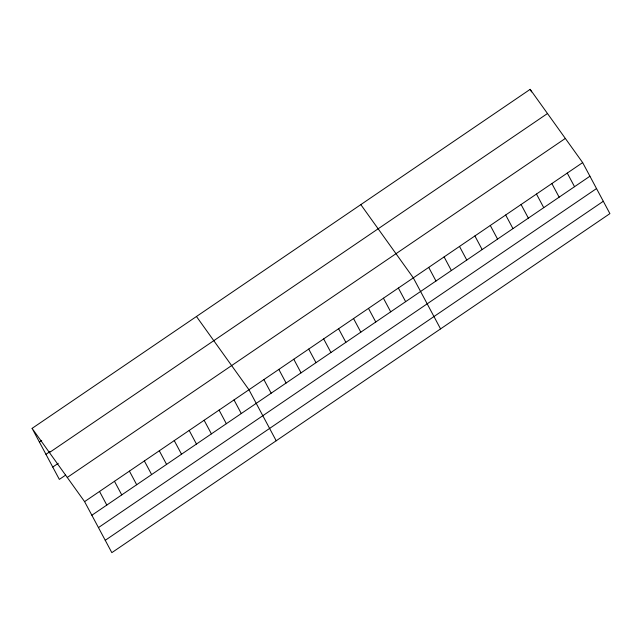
<?xml version="1.0" encoding="UTF-8"?>
<svg xmlns="http://www.w3.org/2000/svg" width="642" height="642" viewBox="0 0 642 642"><rect width="100%" height="100%" fill="white"/><g stroke="black" fill="none" stroke-linecap="round" stroke-linejoin="round"><path stroke-width="0.96" d="M32.1 428.374L530.164 89.35L582.655 162.603L609.9 213.625L111.836 552.65L84.592 501.635L32.1 428.374L59.345 479.397L65.636 475.112M39.371 441.993L41.73 440.388M45.959 454.335L49.891 451.663M49.426 452.554L547.49 113.522M52.748 467.055L58.253 463.307M67.274 477.455L565.337 138.431M84.592 501.635L582.655 162.603M91.862 515.245L589.926 176.221M98.459 527.588L596.522 188.563M105.248 540.307L603.311 201.275M360.82 204.621L413.32 277.874L440.556 328.889M196.46 316.498L248.952 389.75L276.196 440.773M530.164 89.35L531.528 91.902M567.263 173.083L574.534 186.694M551.871 183.564L559.142 197.174M536.471 194.036L543.742 207.655M521.079 204.517L528.35 218.136M505.687 214.998L512.958 228.616M490.287 225.478L497.558 239.089M474.895 235.959L482.166 249.569M459.503 246.432L466.774 260.05M444.103 256.912L451.374 270.531M428.712 267.393L435.982 281.011M398.377 288.041L405.648 301.66M383.435 298.217L390.705 311.827M368.492 308.385L375.763 322.003M353.549 318.552L360.82 332.171M338.607 328.728L345.877 342.338M323.664 338.896L330.935 352.514M308.722 349.071L315.992 362.682M293.779 359.239L301.05 372.858M278.837 369.407L286.107 383.025M263.894 379.582L271.165 393.193M234.017 399.926L241.28 413.536M219.074 410.094L226.345 423.712M204.132 420.261L211.403 433.88M189.189 430.437L196.46 444.047M174.247 440.605L181.517 454.223M159.304 450.78L166.575 464.391M144.362 460.948L151.632 474.566M129.419 471.116L136.69 484.734M114.477 481.291L121.747 494.902M99.534 491.459L106.805 505.077"/></g></svg>
